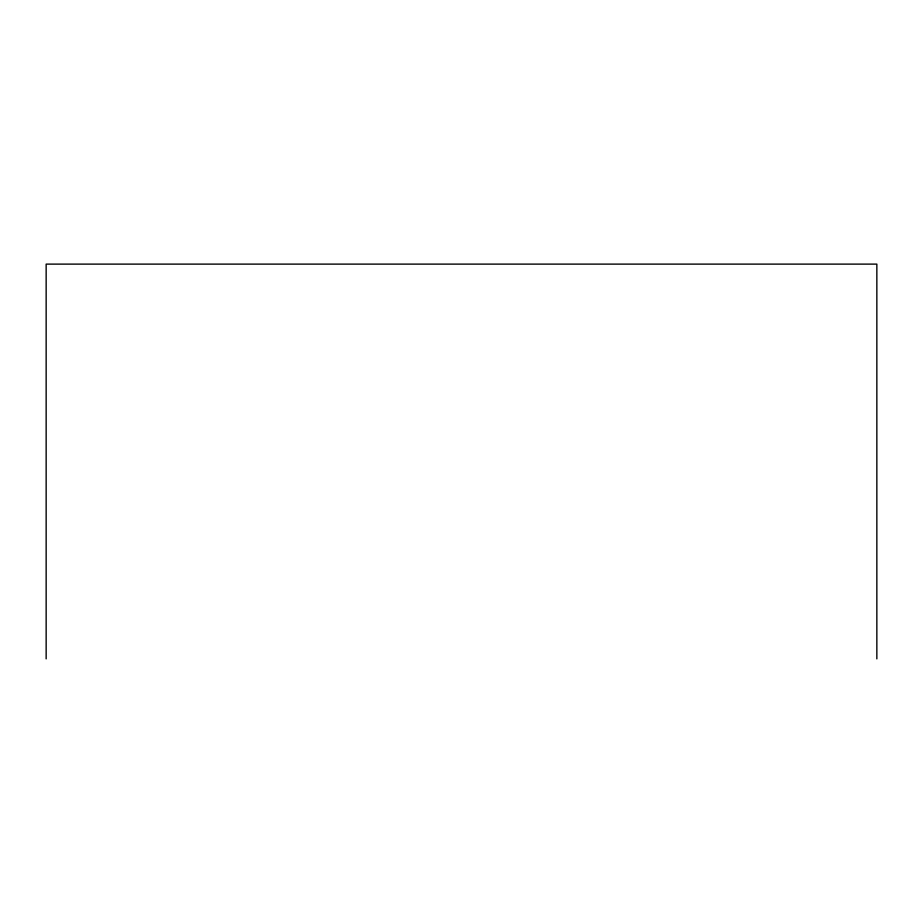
<?xml version="1.0" encoding="UTF-8"?>
<svg xmlns="http://www.w3.org/2000/svg" width="923" height="923" viewBox="0 0 923 923"><rect width="100%" height="100%" fill="white"/><g stroke="black" fill="none" stroke-linecap="round" stroke-linejoin="round"><path stroke-width="1.38" d="M876.85 658.884L876.85 264.116L46.15 264.116L46.15 658.884"/></g></svg>
